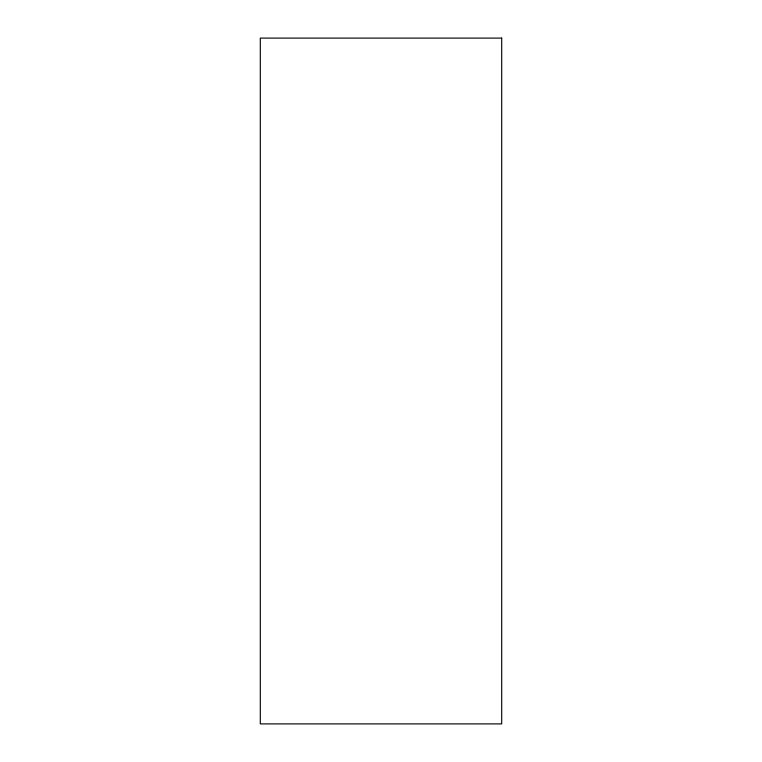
<?xml version="1.0" encoding="UTF-8"?>
<svg xmlns="http://www.w3.org/2000/svg" width="762" height="762" viewBox="0 0 762 762"><rect width="100%" height="100%" fill="white"/><g stroke="black" fill="none" stroke-linecap="round" stroke-linejoin="round"><path stroke-width="1.14" d="M501.701 38.1L260.299 38.1L260.299 723.9L501.701 723.9L501.701 38.1"/></g></svg>
